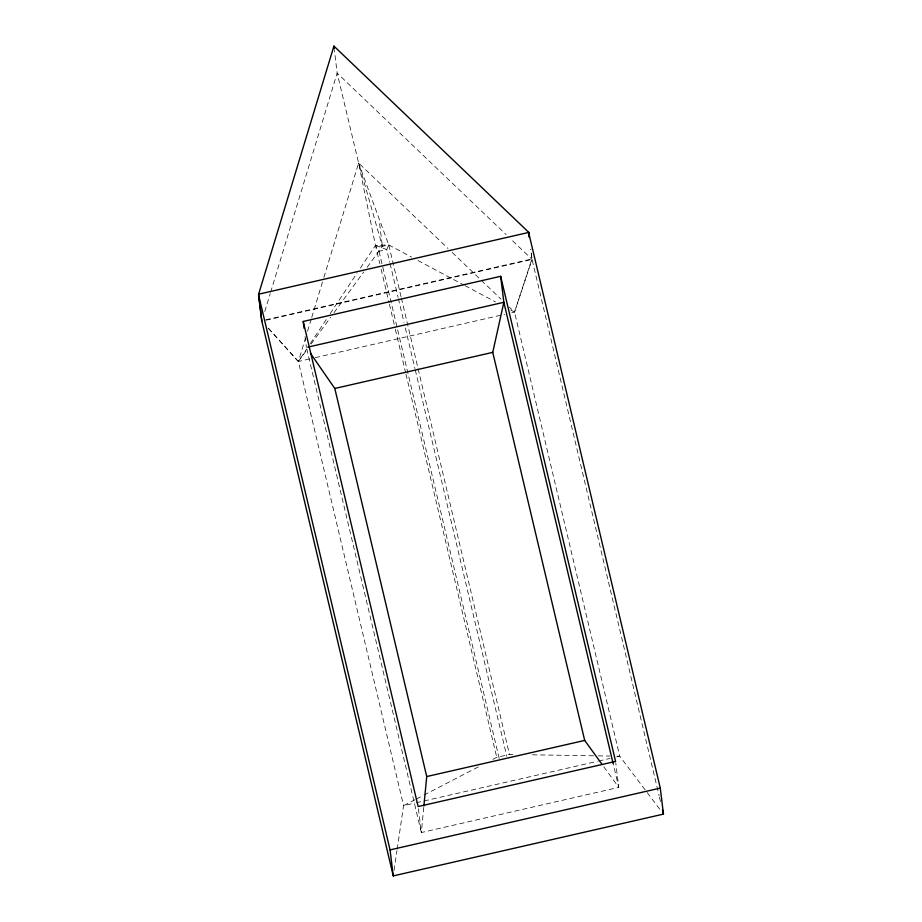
<?xml version="1.0" encoding="UTF-8"?>
<svg xmlns="http://www.w3.org/2000/svg" width="922" height="922" viewBox="0 0 922 922"><rect width="100%" height="100%" fill="white"/><g stroke="black" fill="none" stroke-linecap="round" stroke-linejoin="round"><path stroke-width="0.69" stroke-dasharray="4.61 3.46" d="M423.774 807.349L421.342 832.543L618.777 787.4L615.758 762.771M394.074 870.276L396.967 850.603M397.175 849.197L403.582 805.632L298.359 361.505L268.302 328.059M264.764 311.544L270.204 293.622M270.619 292.239L337.152 73.092L334.444 50.364M309.585 358.935L298.359 361.505L305.47 338.074M307.568 331.182L311.336 318.782M311.751 317.399L323.472 278.813M323.887 277.43L358.623 163.033L337.152 73.092L506.132 234.626M268.567 328.612L298.359 361.505L306.311 349.542M310.288 343.56L326.976 318.424M330.157 313.63L357.183 272.935M360.364 268.152L375.473 245.413L358.623 163.033L448.011 248.491M298.359 361.505L307.694 348.712M311.094 344.067L330.618 317.318M334.018 312.662L363.729 271.967M367.129 267.311L382.4 246.381L388.761 244.929L411.627 257.134M415.073 799.685L403.582 805.632L414.808 803.074M416.341 799.028L422.725 795.721M424.005 795.052L478.887 766.608M492.936 759.336L496.762 757.354L509.474 754.45L515.202 754.542M401.035 296.711L388.761 244.929L375.473 245.413L379.057 251.337L386.756 249.574L388.761 244.929L358.623 163.033L382.4 246.381L375.473 245.413L379.783 263.588M265.928 319.784L531.936 258.955L530.761 249.378M266.032 320.222L532.052 259.405L530.865 249.562M315.209 357.655L504.703 314.321M511.722 312.719L514.534 312.074L532.052 259.405L510.281 238.591M416.214 802.751L597.295 761.342M598.689 761.019L609.926 758.449M616.945 756.847L619.745 756.213L646.322 791.41M532.386 754.807L596.834 755.844M598.263 755.867L609.73 756.052M616.887 756.167L619.745 756.213L514.534 312.074L531.936 258.955L659.149 795.905M375.473 245.413L386.756 249.574L389.741 262.171M417.977 260.523L463.72 284.944M464.988 285.624L495.471 301.909M510.719 310.046L514.534 312.074L509.336 307.107M452.16 252.455L480.235 279.285M481.272 280.276L501.015 299.166M647.175 792.54L660.037 809.574M603.806 766.781L618.777 787.4L613.142 763.635M659.484 797.299L660.475 801.506M401.37 298.117L509.474 754.45M390.075 263.565L398.039 297.161M398.362 298.567L404.009 322.366M405.334 327.955L414.946 368.558M415.28 369.953L506.812 756.294M379.057 251.337L499.77 760.857M381.109 269.189L389.061 302.762M389.395 304.156L395.019 327.932M395.354 329.338L405.634 372.695M405.957 374.09L496.762 757.354M306.749 348.85L421.342 832.543L418.323 807.926M379.622 223.735L382.4 246.381M305.067 336.507L306.415 347.444"/><path stroke-width="1.38" d="M423.901 805.955L426.736 776.554L334.801 388.473L310.472 353.31M602.147 764.499L584.686 740.435L492.751 352.365L503.85 302.301L500.658 276.312L303.223 321.455L304.064 328.29M261.836 321.19L258.609 294.199L333.925 46.1L528.813 232.413L529.355 236.919M258.609 294.199L528.813 232.413M307.81 347.133L503.85 302.301L613.142 763.635M334.801 388.473L492.751 352.365M426.736 776.554L584.686 740.435M660.279 788.114L663.46 814.114L393.256 875.9L390.064 849.9L660.279 788.114L528.744 232.955L529.251 237.058M662.469 809.908L663.46 814.114M500.658 276.312L615.585 761.411L418.15 806.554L303.223 321.455M390.064 849.9L258.54 294.74L261.721 320.741L393.256 875.9M333.925 46.1L334.271 48.947"/></g></svg>
